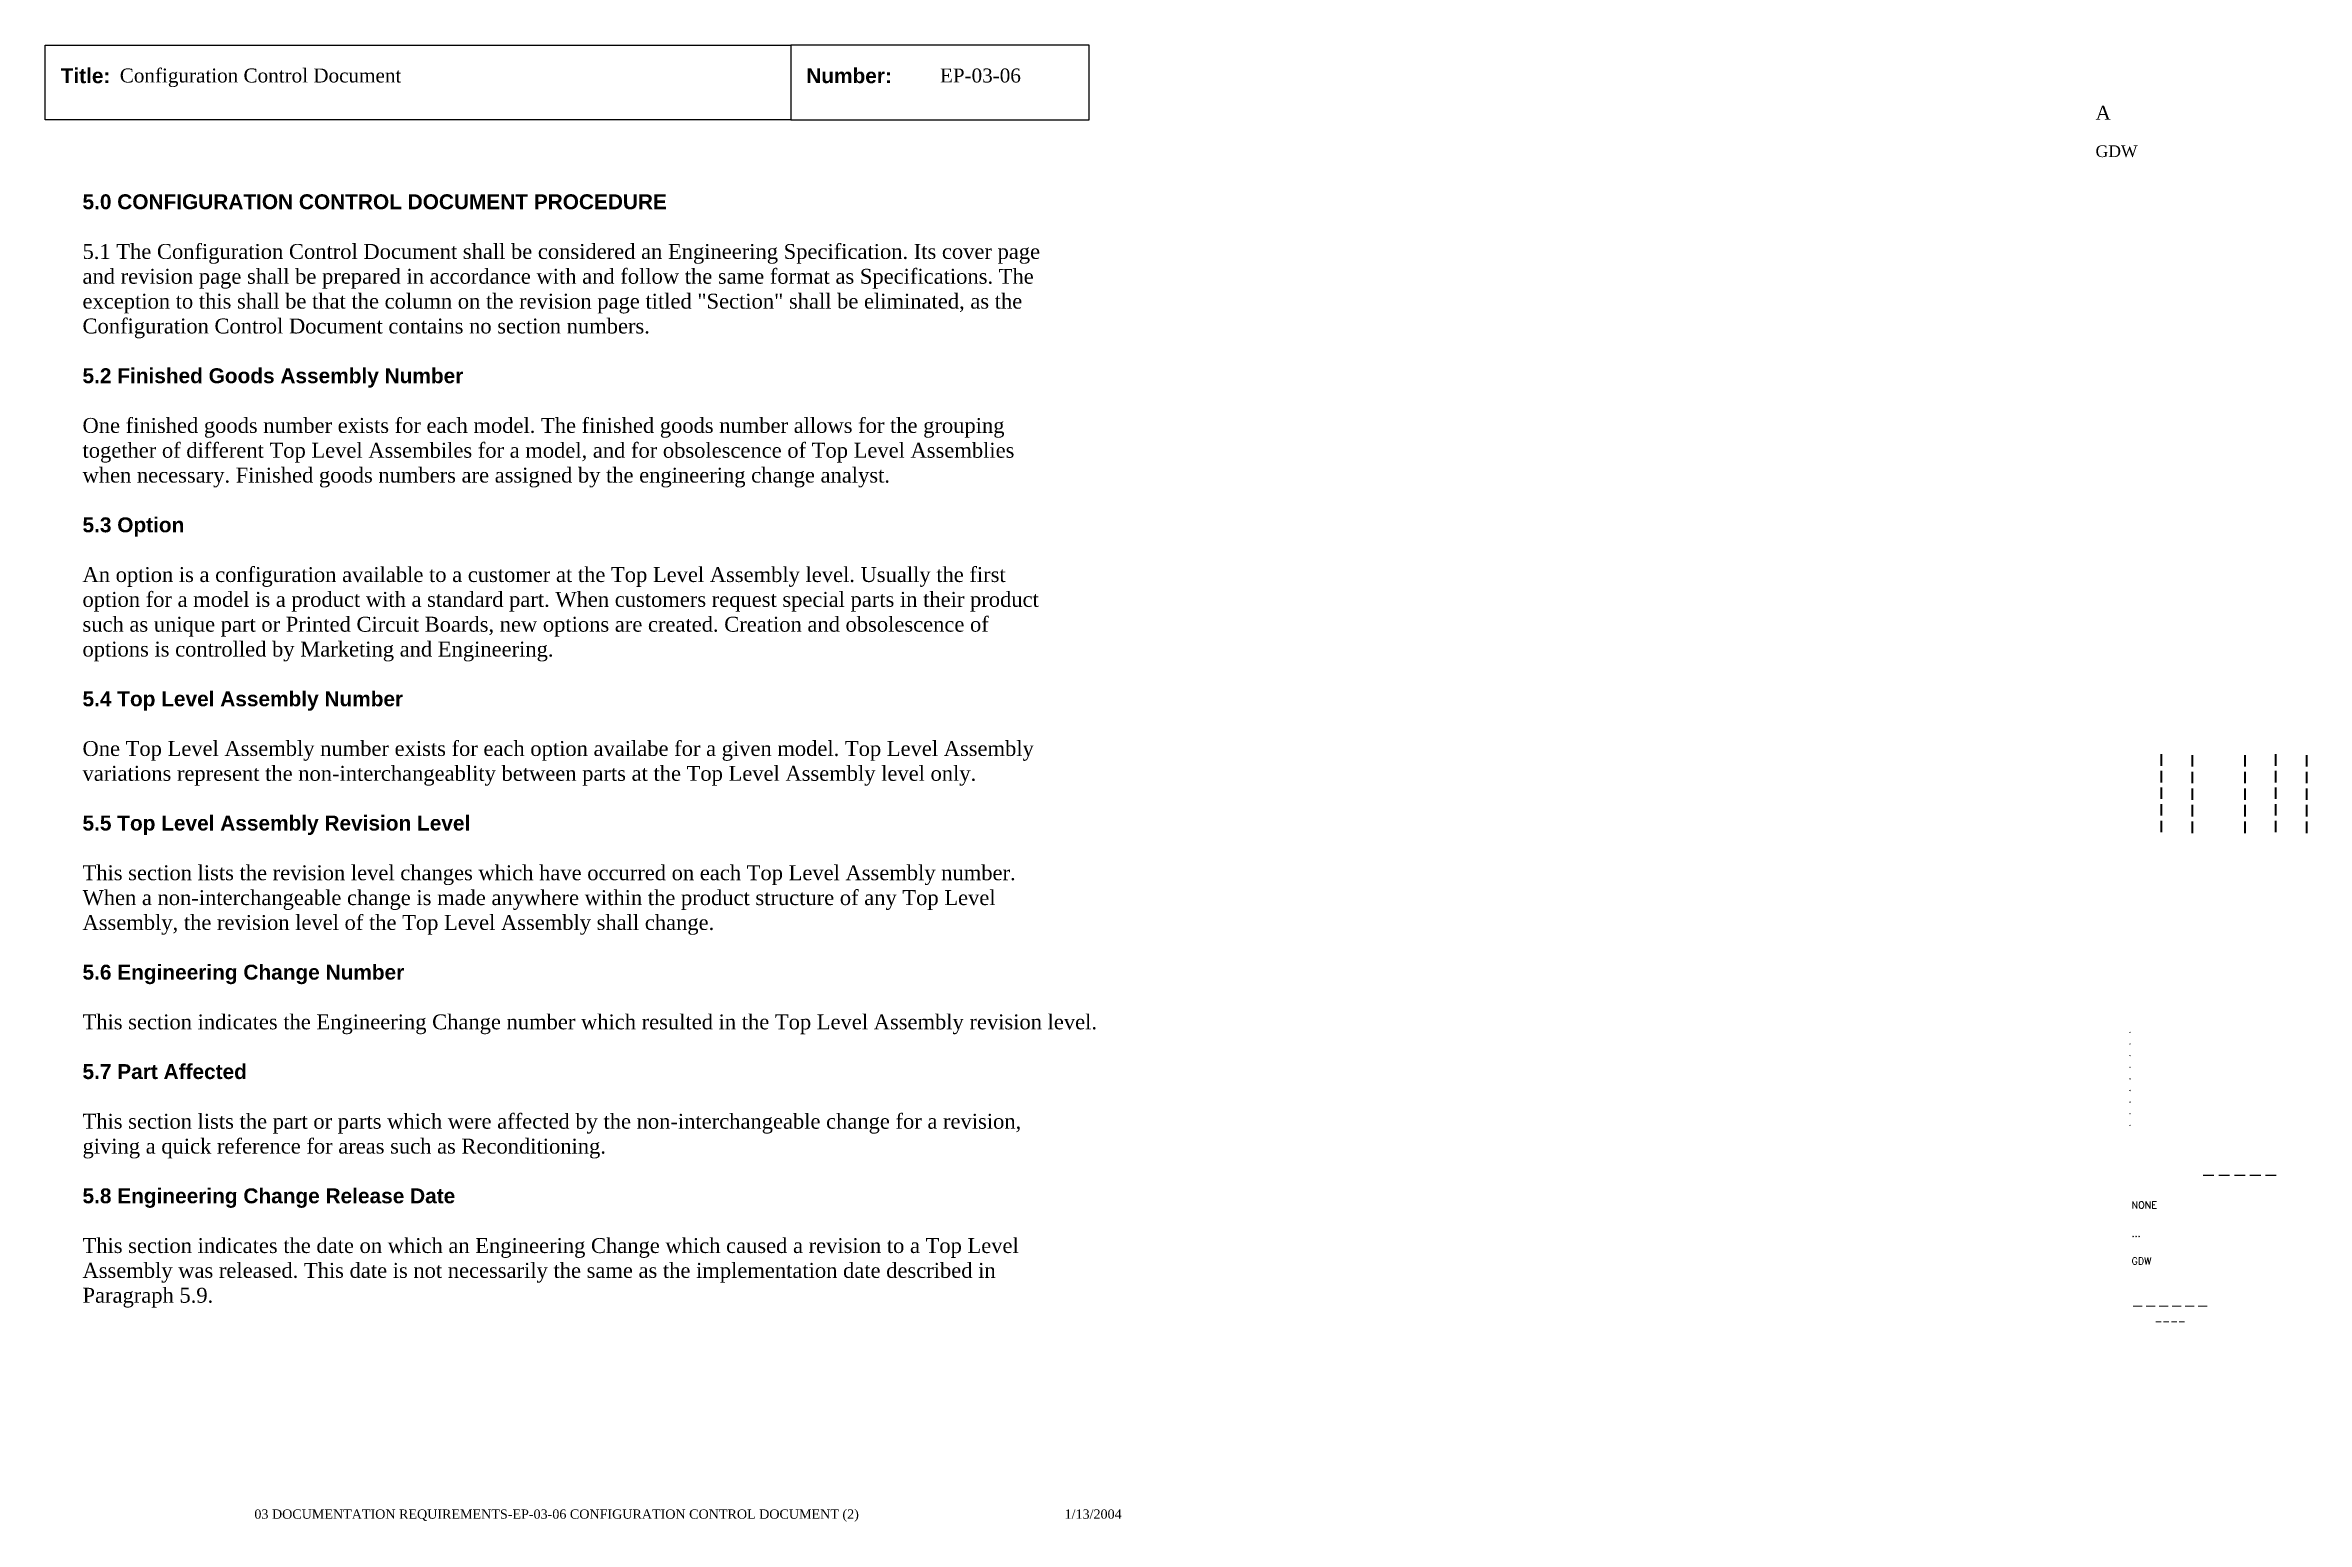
# Paper-space layout 'EP-03-06 Configuration Control Document (2)' of a CAD drawing. Header units: inches. Extents: x 1 to 31.3, y 0.2 to 20.
import ezdxf
from ezdxf.enums import TextEntityAlignment as Align

# ---------------------------------------------------------------- set-up
doc = ezdxf.new("R2010")
doc.units = ezdxf.units.IN
doc.header["$MEASUREMENT"] = 0
doc.layers.add('TitleBlock_Attributes', color=40, linetype='Continuous', plot=False)
doc.layers.add('TitleBlock_Atts_Print', color=1, linetype='Continuous')
doc.styles.get("Standard").update_dxf_attribs({"font": 'simplex.shx'})
doc.styles.add('style1', font='TIMES.TTF')
doc.styles.add('styleAtt', font='TIMES.TTF')
doc.styles.add('TBBIGTEXT', font='complex.shx')

# ---------------------------------------------------------------- blocks, each defined once
blk = doc.blocks.new('Test1')
at = {"layer": 'TitleBlock_Attributes', "style": 'TBBIGTEXT', "width": 0.8}
for tag, p, height in [('SideLine1', (29.492, 9.408), 0.25), ('SideLine2', (29.906, 9.396), 0.25), ('SideLine3', (30.612, 9.396), 0.25), ('SideLine4', (31.026, 9.408), 0.25), ('SideLine5', (31.44, 9.396), 0.25), ('File-Layout', (28.803, 3.641), 0.125)]:
    blk.add_attdef(tag, p, '', height=height, rotation=90, dxfattribs=at)
at = {"layer": 'TitleBlock_Attributes'}
for tag, p, height in [('REV1', (28.947, 6.754), 0.0625), ('REV2', (28.947, 6.598), 0.0625), ('REV3', (28.947, 6.442), 0.0625), ('REV4', (28.947, 6.286), 0.0625), ('REV5', (28.947, 6.13), 0.0625), ('REV6', (28.947, 5.974), 0.0625), ('REV7', (28.947, 5.818), 0.0625), ('REV8', (28.947, 5.662), 0.0625), ('REV9', (28.947, 5.506), 0.0625), ('SCALE', (28.983, 4.394), 0.0938), ('INCHARGE', (28.983, 4.016), 0.0938), ('DRW', (28.983, 3.641), 0.0938)]:
    blk.add_attdef(tag, p, '', height=height, dxfattribs=at)
at = {"layer": 'TitleBlock_Attributes', "style": 'TBBIGTEXT'}
for tag, height, p in [('PROJNUM', 0.188, (30.434, 4.761)), ('DWG_NUM', 0.156, (31.168, 4.127)), ('CUSTOMER', 0.156, (29.501, 3.017)), ('LOCATION', 0.0938, (29.501, 2.835)), ('DESC_1', 0.188, (29.501, 2.412)), ('DESC_2', 0.188, (29.501, 2.1)), ('DESC_3', 0.188, (29.501, 1.787))]:
    blk.add_attdef(tag, text='', height=height, dxfattribs=at).set_placement(p, align=Align.CENTER)
at = {"layer": 'TitleBlock_Attributes'}
blk.add_attdef('DRW_DATE', text='', height=0.0938, dxfattribs=at).set_placement((31.149, 3.648), align=Align.CENTER)

psp = doc.layouts.new('EP-03-06 Configuration Control Document (2)')

# ---------------------------------------------------------------- linework, layer by layer
for points in [[(1, 20), (11, 20), (11, 19), (1, 19)], [(11, 19), (15, 19), (15, 20), (11, 20)]]:
    psp.add_lwpolyline(points, close=True)

# ---------------------------------------------------------------- block references
ref = psp.add_blockref('Test1', (0, 0))
ref.add_attrib('CUSTOMER', '------', dxfattribs={"layer": 'TitleBlock_Attributes', "height": 0.1562, "style": 'TBBIGTEXT'}).set_placement((29.501, 3.017), align=Align.CENTER)
ref.add_attrib('LOCATION', '----', dxfattribs={"layer": 'TitleBlock_Attributes', "height": 0.0938, "style": 'TBBIGTEXT'}).set_placement((29.501, 2.835), align=Align.CENTER)
ref.add_attrib('DESC_1', 'Configuration Control Document', (2, 19.5), dxfattribs={"layer": 'TitleBlock_Atts_Print', "height": 0.1875, "style": 'styleAtt'})
ref.add_attrib('DESC_2', 'EP-03-06', (13, 19.5), dxfattribs={"layer": 'TitleBlock_Atts_Print', "height": 0.1875, "style": 'styleAtt'})
ref.add_attrib('DESC_3', 'A', (28.5, 19), dxfattribs={"layer": 'TitleBlock_Attributes', "height": 0.188, "style": 'styleAtt'})
ref.add_attrib('PROJNUM', '-----', dxfattribs={"layer": 'TitleBlock_Attributes', "height": 0.1875, "style": 'TBBIGTEXT'}).set_placement((30.434, 4.761), align=Align.CENTER)
ref.add_attrib('DWG_NUM', 'GDW', (28.5, 18.5), dxfattribs={"layer": 'TitleBlock_Attributes', "height": 0.1562, "style": 'styleAtt'})
ref.add_attrib('DRW_DATE', '1/13/2004', dxfattribs={"layer": 'TitleBlock_Atts_Print', "height": 0.125, "style": 'styleAtt'}).set_placement((15.055, 0.232), align=Align.CENTER)
ref.add_attrib('DRW', 'GDW', (28.983, 3.641), dxfattribs={"layer": 'TitleBlock_Attributes', "height": 0.0938})
ref.add_attrib('INCHARGE', '...', (28.983, 4.016), dxfattribs={"layer": 'TitleBlock_Attributes', "height": 0.0938})
ref.add_attrib('SCALE', 'NONE', (28.983, 4.394), dxfattribs={"layer": 'TitleBlock_Attributes', "height": 0.0938})
ref.add_attrib('REV1', '.', (28.947, 6.754), dxfattribs={"layer": 'TitleBlock_Attributes', "height": 0.0625})
ref.add_attrib('REV2', '.', (28.947, 6.598), dxfattribs={"layer": 'TitleBlock_Attributes', "height": 0.0625})
ref.add_attrib('REV3', '.', (28.947, 6.442), dxfattribs={"layer": 'TitleBlock_Attributes', "height": 0.0625})
ref.add_attrib('REV4', '.', (28.947, 6.286), dxfattribs={"layer": 'TitleBlock_Attributes', "height": 0.0625})
ref.add_attrib('REV5', '.', (28.947, 6.13), dxfattribs={"layer": 'TitleBlock_Attributes', "height": 0.0625})
ref.add_attrib('REV6', '.', (28.947, 5.974), dxfattribs={"layer": 'TitleBlock_Attributes', "height": 0.0625})
ref.add_attrib('REV7', '.', (28.947, 5.818), dxfattribs={"layer": 'TitleBlock_Attributes', "height": 0.0625})
ref.add_attrib('REV8', '.', (28.947, 5.662), dxfattribs={"layer": 'TitleBlock_Attributes', "height": 0.0625})
ref.add_attrib('REV9', '.', (28.947, 5.506), dxfattribs={"layer": 'TitleBlock_Attributes', "height": 0.0625})
ref.add_attrib('SideLine1', '-----', (29.492, 9.408), dxfattribs={"layer": 'TitleBlock_Attributes', "height": 0.25, "rotation": 90, "style": 'TBBIGTEXT', "width": 0.8})
ref.add_attrib('SideLine2', '-----', (29.906, 9.396), dxfattribs={"layer": 'TitleBlock_Attributes', "height": 0.25, "rotation": 90, "style": 'TBBIGTEXT', "width": 0.8})
ref.add_attrib('SideLine3', '-----', (30.612, 9.396), dxfattribs={"layer": 'TitleBlock_Attributes', "height": 0.25, "rotation": 90, "style": 'TBBIGTEXT', "width": 0.8})
ref.add_attrib('SideLine4', '-----', (31.026, 9.408), dxfattribs={"layer": 'TitleBlock_Attributes', "height": 0.25, "rotation": 90, "style": 'TBBIGTEXT', "width": 0.8})
ref.add_attrib('SideLine5', '-----', (31.44, 9.396), dxfattribs={"layer": 'TitleBlock_Attributes', "height": 0.25, "rotation": 90, "style": 'TBBIGTEXT', "width": 0.8})
ref.add_attrib('File-Layout', '03 DOCUMENTATION REQUIREMENTS-EP-03-06 CONFIGURATION CONTROL DOCUMENT (2)', dxfattribs={"layer": 'TitleBlock_Atts_Print', "height": 0.125, "style": 'styleAtt'}).set_placement((7.859, 0.232), align=Align.CENTER)

# ---------------------------------------------------------------- texts
at = {"color": 5, "char_height": 0.2, "width": 2, "attachment_point": 1, "line_spacing_factor": 1.5, "style": 'style1'}
for s, insert in [('{\\fArial|b1|i0|c0|p34;Title:}', (1.207, 19.691)), ('{\\fArial|b1|i0|c0|p34;Number:}', (11.207, 19.691))]:
    psp.add_mtext(s, dxfattribs=dict(at, insert=insert))
at = {"color": 5, "insert": (1.5, 18), "char_height": 0.2, "width": 13, "attachment_point": 1, "style": 'style1'}
psp.add_mtext('{\\fArial|b1|i0|c0|p34;5.0 CONFIGURATION CONTROL DOCUMENT PROCEDURE\\P\\P}5.1 The Configuration Control Document shall be considered an Engineering Specification. Its cover page and revision page shall be prepared in accordance with and follow the same format as Specifications. The exception to this shall be that the column on the revision page titled "Section" shall be eliminated, as the Configuration Control Document contains no section numbers.\\P\\P{\\fArial|b1|i0|c0|p34;5.2 Finished Goods Assembly Number\\P\\P}One finished goods number exists for each model. The finished goods number allows for the grouping together of different Top Level Assembiles for a model, and for obsolescence of Top Level Assemblies when necessary. Finished goods numbers are assigned by the engineering change analyst.\\P\\P{\\fArial|b1|i0|c0|p34;5.3 Option\\P\\P}An option is a configuration available to a customer at the Top Level Assembly level. Usually the first option for a model is a product with a standard part. When customers request special parts in their product such as unique part or Printed Circuit Boards, new options are created. Creation and obsolescence of options is controlled by Marketing and Engineering.\\P\\P{\\fArial|b1|i0|c0|p34;5.4 Top Level Assembly Number\\P\\P}One Top Level Assembly number exists for each option availabe for a given model. Top Level Assembly variations represent the non-interchangeablity between parts at the Top Level Assembly level only.\\P\\P{\\fArial|b1|i0|c0|p34;5.5 Top Level Assembly Revision Level\\P\\P}This section lists the revision level changes which have occurred on each Top Level Assembly number. When a non-interchangeable change is made anywhere within the product structure of any Top Level Assembly, the revision level of the Top Level Assembly shall change.\\P\\P{\\fArial|b1|i0|c0|p34;5.6 Engineering Change Number\\P\\P}This section indicates the Engineering Change number which resulted in the Top Level Assembly revision level.\\P\\P{\\fArial|b1|i0|c0|p34;5.7 Part Affected\\P\\P}This section lists the part or parts which were affected by the non-interchangeable change for a revision, giving a quick reference for areas such as Reconditioning.\\P\\P{\\fArial|b1|i0|c0|p34;5.8 Engineering Change Release Date\\P\\P}This section indicates the date on which an Engineering Change which caused a revision to a Top Level Assembly was released. This date is not necessarily the same as the implementation date described in Paragraph 5.9.', dxfattribs=at)

doc.saveas('drawing.dxf')
